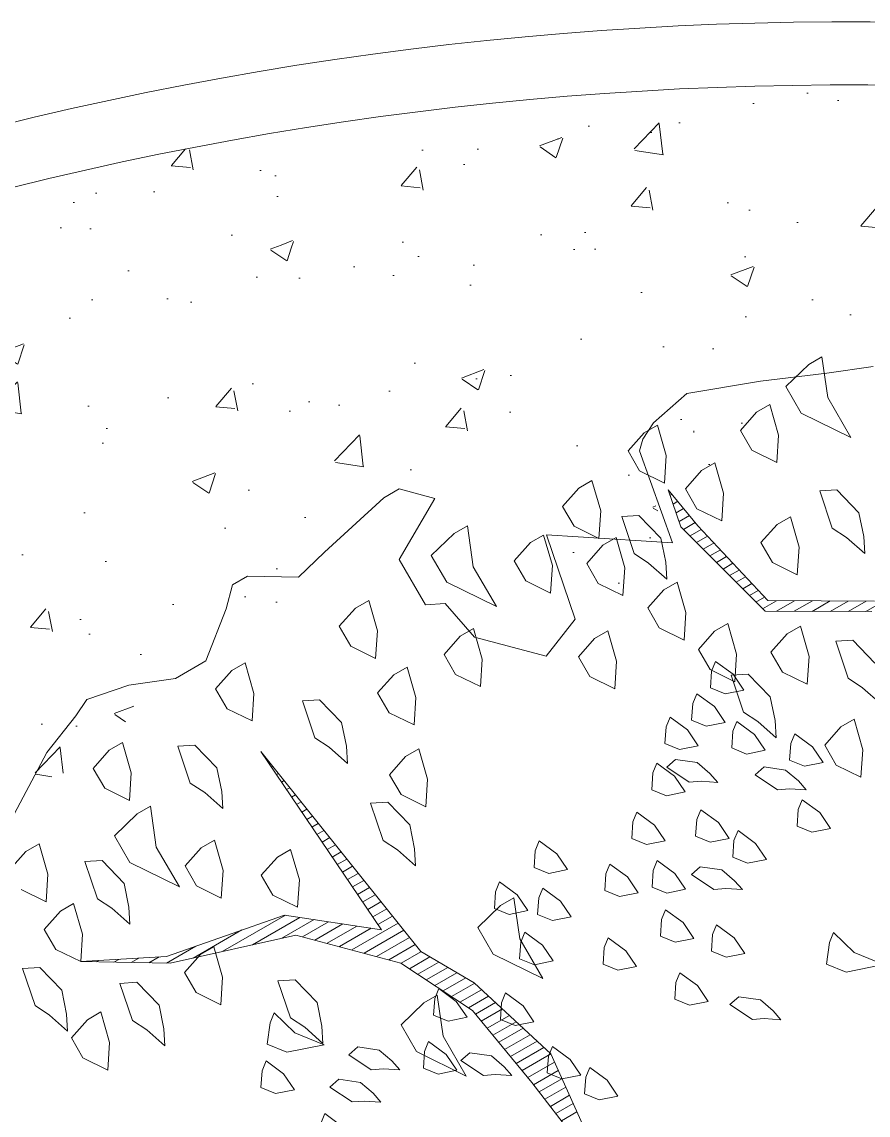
# Model space of a CAD drawing. Header units: metres. Extents: x 12093 to 20303, y 514 to 1412.
# Drawn here: x 19736.386 to 19737.728, y 700.021 to 701.755 of the extents above; entities that cross this region are included whole.
import ezdxf

# ---------------------------------------------------------------- set-up
doc = ezdxf.new("R2010")
doc.units = ezdxf.units.M
for name, color, linetype, lineweight in [('ARBOLES', 52, 'Continuous', 13), ('grass', 64, 'Continuous', 13), ('Layer2', 43, 'Continuous', 20)]:
    doc.layers.add(name, color=color, linetype=linetype, lineweight=lineweight)
pattern_1 = [(50, (19136.99335, 73.14804), (0.36436934, -0.03187817), [0.0381, -0.4191]), (355, (19136.99335, 73.14804), (-0.07048565, 0.38211329), [0.03048, -0.33528]), (100.451, (19137.0237, 73.1454), (0.293885, 0.35023338), [0.03238, -0.35618]), (46.1842, (19136.99335, 73.24964), (0.54215808, -0.08408466), [0.05715, -0.62865]), (96.6356, (19137.03853, 73.24264), (0.47480847, 0.4948511), [0.04857, -0.53427]), (351.184, (19136.99335, 73.24964), (0.4748092, 0.49485024), [0.04572, -0.50292]), (21, (19137.04415, 73.22424), (0.30322976, -0.20453104), [0.0381, -0.4191]), (326, (19137.04415, 73.22424), (0.12360406, 0.36837593), [0.03048, -0.33528]), (71.4514, (19137.06942, 73.2072), (0.42683298, 0.16384572), [0.03238, -0.35618]), (37.5, (19136.99335, 73.14804), (0.006177207, 0.169110078), [0, -0.331216, 0, -0.34036, 0, -0.33655]), (7.5, (19136.99335, 73.14804), (0.133639325, 0.20036115), [0, -0.194056, 0, -0.323596, 0, -0.12827]), (327.5, (19136.88007, 73.14804), (0.27118119, -0.011457488), [0, -0.127, 0, -0.39624, 0, -0.52578]), (317.5, (19136.82927, 73.14804), (0.29625836, 0.05085298), [0, -0.1651, 0, -0.263144, 0, -0.37338])]

# ---------------------------------------------------------------- blocks, each defined once
blk = doc.blocks.new('ghgfghgh')
at = {"layer": 'ARBOLES', "lineweight": 20}
for p, q in [((20001.1866, 665.105), (20001.2163, 665.0689)), ((20001.1992, 665.0679), (20001.1866, 665.105)), ((20001.1885, 665.0994), (20001.1904, 665.1004)), ((20001.1915, 665.0906), (20001.1962, 665.0934)), ((20001.1944, 665.0819), (20001.202, 665.0863)), ((20001.1974, 665.0732), (20001.2078, 665.0792)), ((20001.2834, 664.9835), (20001.1992, 665.0679)), ((20001.2018, 665.0653), (20001.2136, 665.0722)), ((20001.2084, 665.0587), (20001.2197, 665.0652)), ((20001.2163, 665.0689), (20001.2862, 664.994)), ((20001.215, 665.0521), (20001.226, 665.0585)), ((20001.2216, 665.0454), (20001.2324, 665.0517)), ((20001.2282, 665.0388), (20001.2387, 665.0449)), ((20001.2348, 665.0322), (20001.245, 665.0381)), ((20001.2414, 665.0256), (20001.2513, 665.0314)), ((20001.248, 665.019), (20001.2576, 665.0246)), ((20001.2546, 665.0124), (20001.264, 665.0178)), ((20001.2612, 665.0058), (20001.2703, 665.011)), ((20001.2677, 664.9991), (20001.2766, 665.0043)), ((20001.2743, 664.9925), (20001.2829, 664.9975)), ((20001.2809, 664.9859), (20001.2949, 664.9939)), ((20001.2862, 664.994), (20001.3928, 664.9935)), ((20001.2947, 664.9834), (20001.3128, 664.9939)), ((20001.3126, 664.9834), (20001.3307, 664.9938)), ((20001.3306, 664.9833), (20001.3486, 664.9937)), ((20001.3485, 664.9832), (20001.3665, 664.9936)), ((20001.3664, 664.9831), (20001.3844, 664.9935)), ((20001.3843, 664.983), (20001.3999, 664.992)), ((20001.39, 664.983), (20001.2834, 664.9835)), ((20000.7793, 664.8432), (20000.9392, 664.6429)), ((20000.9001, 664.6647), (20000.7793, 664.8432)), ((20000.7797, 664.8425), (20000.7798, 664.8425)), ((20000.7848, 664.835), (20000.7855, 664.8354)), ((20000.7899, 664.8275), (20000.7912, 664.8283)), ((20000.795, 664.82), (20000.7969, 664.8211)), ((20000.8, 664.8125), (20000.8026, 664.814)), ((20000.8051, 664.805), (20000.8083, 664.8068)), ((20000.8102, 664.7975), (20000.814, 664.7997)), ((20000.8152, 664.79), (20000.8197, 664.7926)), ((20000.8203, 664.7825), (20000.8254, 664.7854)), ((20000.8254, 664.775), (20000.8311, 664.7783)), ((20000.8305, 664.7675), (20000.8368, 664.7712)), ((20000.8355, 664.76), (20000.8425, 664.764)), ((20000.8406, 664.7525), (20000.8482, 664.7569)), ((20000.8457, 664.745), (20000.8539, 664.7498)), ((20000.8507, 664.7375), (20000.8596, 664.7426)), ((20000.8558, 664.73), (20000.8653, 664.7355)), ((20000.8609, 664.7225), (20000.871, 664.7284)), ((20000.866, 664.7151), (20000.8767, 664.7212)), ((20000.871, 664.7076), (20000.8824, 664.7141)), ((20000.8761, 664.7001), (20000.8881, 664.707)), ((20000.8812, 664.6926), (20000.8938, 664.6998)), ((20000.8863, 664.6851), (20000.8995, 664.6927)), ((20000.8913, 664.6776), (20000.9052, 664.6856)), ((20000.685, 664.638), (20000.8029, 664.6795)), ((20000.7415, 664.6432), (20000.804, 664.6793)), ((20000.771, 664.6498), (20000.8183, 664.6771)), ((20000.8005, 664.6564), (20000.8326, 664.6749)), ((20000.8029, 664.6795), (20000.9001, 664.6647)), ((20000.8209, 664.6578), (20000.8469, 664.6728)), ((20000.8333, 664.6545), (20000.8612, 664.6706)), ((20000.8703, 664.6446), (20000.9166, 664.6713)), ((20000.8964, 664.6701), (20000.9109, 664.6784)), ((20000.8144, 664.6595), (20000.6888, 664.6314)), ((20000.7119, 664.6365), (20000.7605, 664.6646)), ((20000.9193, 664.6314), (20000.8144, 664.6595)), ((20000.8456, 664.6512), (20000.8755, 664.6684)), ((20000.8579, 664.6479), (20000.8898, 664.6662)), ((20000.8826, 664.6413), (20000.9223, 664.6642)), ((20000.685, 664.6314), (20000.7143, 664.6483)), ((20000.8949, 664.6379), (20000.928, 664.657)), ((20000.9073, 664.6346), (20000.9337, 664.6499)), ((20000.5993, 664.6329), (20000.685, 664.638)), ((20000.6675, 664.6317), (20000.6776, 664.6376)), ((20000.9195, 664.6313), (20000.9394, 664.6428)), ((20000.9279, 664.6257), (20000.9484, 664.6376)), ((20000.9392, 664.6429), (20000.9927, 664.6118)), ((20000.6888, 664.6314), (20000.5993, 664.6329)), ((20000.6148, 664.6326), (20000.6171, 664.6339)), ((20000.6324, 664.6323), (20000.6373, 664.6351)), ((20000.6499, 664.632), (20000.6574, 664.6364)), ((20000.9909, 664.5841), (20000.9193, 664.6314)), ((20000.9363, 664.6202), (20000.9574, 664.6323)), ((20000.9448, 664.6146), (20000.9664, 664.6271)), ((20000.9532, 664.609), (20000.9754, 664.6218)), ((20000.9616, 664.6035), (20000.9844, 664.6166)), ((20000.97, 664.5979), (20000.9932, 664.6113)), ((20000.9784, 664.5923), (20001.0001, 664.6048)), ((20000.9927, 664.6118), (20001.0692, 664.5407)), ((20000.9869, 664.5868), (20001.007, 664.5984)), ((20001.0502, 664.512), (20000.9909, 664.5841)), ((20000.9939, 664.5804), (20001.0139, 664.592)), ((20000.9997, 664.5734), (20001.0209, 664.5856)), ((20001.0056, 664.5663), (20001.0278, 664.5791)), ((20001.0114, 664.5592), (20001.0347, 664.5727)), ((20001.0172, 664.5522), (20001.0416, 664.5663)), ((20001.023, 664.5451), (20001.0485, 664.5598)), ((20001.0288, 664.538), (20001.0555, 664.5534)), ((20001.0347, 664.531), (20001.0624, 664.547)), ((20001.0405, 664.5239), (20001.0692, 664.5405)), ((20001.0692, 664.5407), (20001.1009, 664.4703)), ((20001.0463, 664.5168), (20001.073, 664.5322)), ((20001.052, 664.5097), (20001.0767, 664.524)), ((20001.1546, 664.3773), (20001.0502, 664.512)), ((20001.0576, 664.5025), (20001.0804, 664.5157)), ((20001.0632, 664.4953), (20001.0842, 664.5074)), ((20001.0688, 664.4881), (20001.0879, 664.4992)), ((20001.0743, 664.4809), (20001.0916, 664.4909)), ((20001.0799, 664.4737), (20001.0954, 664.4826))]:
    blk.add_line(p, q, dxfattribs=at)
at = {"layer": 'grass'}
for p, q in [((20001.3403, 665.238), (20001.327, 665.2303)), ((20001.3462, 665.1971), (20001.3403, 665.238)), ((20001.327, 665.2303), (20001.3043, 665.2083)), ((20001.345, 665.2214), (20001.3915, 665.2281)), ((20001.2789, 665.2135), (20001.345, 665.2214)), ((20001.2053, 665.2013), (20001.2789, 665.2135)), ((20001.3043, 665.2083), (20001.3196, 665.1817)), ((20001.1718, 665.1719), (20001.2053, 665.2013)), ((20001.3692, 665.1572), (20001.3462, 665.1971)), ((20001.2882, 665.1902), (20001.2749, 665.1825)), ((20001.2969, 665.1597), (20001.2882, 665.1902)), ((20001.2749, 665.1825), (20001.2587, 665.1643)), ((20001.3196, 665.1817), (20001.3692, 665.1572)), ((20001.1626, 665.162), (20001.1465, 665.1438)), ((20001.1611, 665.1556), (20001.1718, 665.1719)), ((20001.1759, 665.1697), (20001.1626, 665.162)), ((20001.1846, 665.1392), (20001.1759, 665.1697)), ((20001.2587, 665.1643), (20001.2703, 665.1444)), ((20001.1579, 665.1437), (20001.1611, 665.1556)), ((20001.2951, 665.1321), (20001.2969, 665.1597)), ((20001.1465, 665.1438), (20001.158, 665.1239)), ((20001.1908, 665.0517), (20001.1579, 665.1437)), ((20001.2703, 665.1444), (20001.2951, 665.1321)), ((20001.1828, 665.1116), (20001.1846, 665.1392)), ((20001.2332, 665.1318), (20001.2199, 665.1242)), ((20001.2419, 665.1014), (20001.2332, 665.1318)), ((20001.158, 665.1239), (20001.1828, 665.1116)), ((20001.2199, 665.1242), (20001.2038, 665.106)), ((20001.1104, 665.1141), (20001.0971, 665.1065)), ((20001.1191, 665.0837), (20001.1104, 665.1141)), ((20000.843, 665.0426), (20000.9024, 665.097)), ((20000.9024, 665.097), (20000.9175, 665.1057)), ((20000.9175, 665.1057), (20000.9533, 665.0962)), ((20000.9533, 665.0962), (20000.9178, 665.0353)), ((20001.0971, 665.1065), (20001.081, 665.0883)), ((20001.2038, 665.106), (20001.2153, 665.086)), ((20001.2401, 665.0738), (20001.2419, 665.1014)), ((20001.3381, 665.1037), (20001.3552, 665.1048)), ((20001.3506, 665.0666), (20001.3381, 665.1037)), ((20001.3552, 665.1048), (20001.3772, 665.082)), ((20001.081, 665.0883), (20001.0925, 665.0684)), ((20001.2153, 665.086), (20001.2401, 665.0738)), ((20001.1173, 665.0561), (20001.1191, 665.0837)), ((20001.1401, 665.0781), (20001.1572, 665.0791)), ((20001.1526, 665.041), (20001.1401, 665.0781)), ((20001.1572, 665.0791), (20001.1792, 665.0564)), ((20001.3087, 665.0779), (20001.2954, 665.0702)), ((20001.3174, 665.0475), (20001.3087, 665.0779)), ((20001.3772, 665.082), (20001.3821, 665.0582)), ((20000.9859, 665.0688), (20000.9726, 665.0612)), ((20000.9918, 665.0279), (20000.9859, 665.0688)), ((20001.0925, 665.0684), (20001.1173, 665.0561)), ((20001.2954, 665.0702), (20001.2792, 665.052)), ((20001.3649, 665.0572), (20001.3506, 665.0666)), ((20000.9726, 665.0612), (20000.9498, 665.0392)), ((20001.0621, 665.0596), (20001.0488, 665.052)), ((20001.0708, 665.0292), (20001.0621, 665.0596)), ((20001.0651, 665.0598), (20001.0965, 665.0578)), ((20001.0936, 664.9754), (20001.0651, 665.0598)), ((20001.0965, 665.0578), (20001.1908, 665.0517)), ((20001.1345, 665.0571), (20001.1212, 665.0494)), ((20001.1432, 665.0267), (20001.1345, 665.0571)), ((20001.1792, 665.0564), (20001.1841, 665.0326)), ((20001.3831, 665.0411), (20001.3649, 665.0572)), ((20001.3821, 665.0582), (20001.3831, 665.0411)), ((20000.8171, 665.0175), (20000.843, 665.0426)), ((20001.0488, 665.052), (20001.0327, 665.0338)), ((20001.1212, 665.0494), (20001.1051, 665.0313)), ((20001.2792, 665.052), (20001.2908, 665.0321)), ((20001.3156, 665.0198), (20001.3174, 665.0475)), ((20000.9178, 665.0353), (20000.944, 664.9899)), ((20000.9178, 665.0353), (20000.9178, 665.0353)), ((20000.9498, 665.0392), (20000.9652, 665.0126)), ((20001.0327, 665.0338), (20001.0442, 665.0139)), ((20001.1051, 665.0313), (20001.1166, 665.0113)), ((20001.167, 665.0315), (20001.1526, 665.041)), ((20001.1851, 665.0154), (20001.167, 665.0315)), ((20001.1841, 665.0326), (20001.1851, 665.0154)), ((20001.2908, 665.0321), (20001.3156, 665.0198)), ((20001.0148, 664.988), (20000.9918, 665.0279)), ((20001.069, 665.0016), (20001.0708, 665.0292)), ((20001.1414, 664.9991), (20001.1432, 665.0267)), ((20000.7447, 664.9858), (20000.7511, 665.0097)), ((20000.7511, 665.0097), (20000.7662, 665.0184)), ((20000.7662, 665.0184), (20000.8171, 665.0175)), ((20000.9652, 665.0126), (20001.0148, 664.988)), ((20001.0442, 665.0139), (20001.069, 665.0016)), ((20001.1166, 665.0113), (20001.1414, 664.9991)), ((20001.1956, 665.0126), (20001.1823, 665.0049)), ((20001.2043, 664.9822), (20001.1956, 665.0126)), ((20001.1823, 665.0049), (20001.1662, 664.9868)), ((20000.8872, 664.9941), (20000.8739, 664.9864)), ((20000.8959, 664.9637), (20000.8872, 664.9941)), ((20000.944, 664.9899), (20000.9635, 664.9911)), ((20000.9635, 664.9911), (20000.9929, 664.9576)), ((20001.1662, 664.9868), (20001.1777, 664.9668)), ((20000.7243, 664.9337), (20000.7447, 664.9858)), ((20000.8739, 664.9864), (20000.8578, 664.9683)), ((20001.2025, 664.9546), (20001.2043, 664.9822)), ((20000.8578, 664.9683), (20000.8693, 664.9483)), ((20000.992, 664.966), (20000.9787, 664.9583)), ((20001.0007, 664.9356), (20000.992, 664.966)), ((20001.0645, 664.9385), (20001.0936, 664.9754)), ((20001.1777, 664.9668), (20001.2025, 664.9546)), ((20001.2463, 664.971), (20001.233, 664.9633)), ((20001.255, 664.9405), (20001.2463, 664.971)), ((20001.3187, 664.9684), (20001.3054, 664.9607)), ((20001.3274, 664.938), (20001.3187, 664.9684)), ((20000.8941, 664.9361), (20000.8959, 664.9637)), ((20000.9787, 664.9583), (20000.9626, 664.9402)), ((20000.9929, 664.9576), (20001.0645, 664.9385)), ((20001.113, 664.9561), (20001.0969, 664.9379)), ((20001.1263, 664.9638), (20001.113, 664.9561)), ((20001.135, 664.9333), (20001.1263, 664.9638)), ((20001.233, 664.9633), (20001.2169, 664.9451)), ((20001.3054, 664.9607), (20001.2893, 664.9426)), ((20001.354, 664.9533), (20001.3711, 664.9544)), ((20001.3711, 664.9544), (20001.3931, 664.9316)), ((20000.8693, 664.9483), (20000.8941, 664.9361)), ((20001.2169, 664.9451), (20001.2284, 664.9252)), ((20001.3665, 664.9163), (20001.354, 664.9533)), ((20000.6941, 664.9162), (20000.7243, 664.9337)), ((20000.9626, 664.9402), (20000.9741, 664.9202)), ((20000.999, 664.908), (20001.0007, 664.9356)), ((20001.0969, 664.9379), (20001.1084, 664.918)), ((20001.1332, 664.9057), (20001.135, 664.9333)), ((20001.234, 664.9332), (20001.23, 664.9234)), ((20001.2516, 664.9203), (20001.234, 664.9332)), ((20001.2532, 664.9129), (20001.255, 664.9405)), ((20001.2893, 664.9426), (20001.3008, 664.9226)), ((20001.3256, 664.9104), (20001.3274, 664.938)), ((20000.7503, 664.924), (20000.7342, 664.9058)), ((20000.7636, 664.9317), (20000.7503, 664.924)), ((20000.7723, 664.9012), (20000.7636, 664.9317)), ((20000.9255, 664.9276), (20000.9123, 664.9199)), ((20000.9343, 664.8972), (20000.9255, 664.9276)), ((20001.2284, 664.9252), (20001.2532, 664.9129)), ((20001.23, 664.9234), (20001.2289, 664.9067)), ((20001.3008, 664.9226), (20001.3256, 664.9104)), ((20000.6475, 664.9095), (20000.6941, 664.9162)), ((20000.9123, 664.9199), (20000.8961, 664.9018)), ((20000.9741, 664.9202), (20000.999, 664.908)), ((20001.1084, 664.918), (20001.1332, 664.9057)), ((20001.2494, 664.9195), (20001.2665, 664.9206)), ((20001.2619, 664.8825), (20001.2494, 664.9195)), ((20001.2623, 664.9045), (20001.2516, 664.9203)), ((20001.2665, 664.9206), (20001.2885, 664.8978)), ((20001.3808, 664.9068), (20001.3665, 664.9163)), ((20000.6053, 664.8952), (20000.6475, 664.9095)), ((20000.7342, 664.9058), (20000.7458, 664.8859)), ((20000.7706, 664.8736), (20000.7723, 664.9012)), ((20000.8961, 664.9018), (20000.9077, 664.8818)), ((20001.2151, 664.9009), (20001.2111, 664.8911)), ((20001.2327, 664.888), (20001.2151, 664.9009)), ((20001.2289, 664.9067), (20001.2436, 664.9007)), ((20001.2436, 664.9007), (20001.2623, 664.9045)), ((20001.399, 664.8907), (20001.3808, 664.9068)), ((20000.5946, 664.8789), (20000.6053, 664.8952)), ((20000.8209, 664.8938), (20000.8381, 664.8949)), ((20000.8335, 664.8567), (20000.8209, 664.8938)), ((20000.8381, 664.8949), (20000.8601, 664.8721)), ((20000.9325, 664.8696), (20000.9343, 664.8972)), ((20001.2111, 664.8911), (20001.21, 664.8744)), ((20001.2885, 664.8978), (20001.2934, 664.874)), ((20000.5655, 664.842), (20000.5946, 664.8789)), ((20000.7458, 664.8859), (20000.7706, 664.8736)), ((20000.9077, 664.8818), (20000.9325, 664.8696)), ((20001.1884, 664.8775), (20001.1844, 664.8677)), ((20001.206, 664.8646), (20001.1884, 664.8775)), ((20001.2434, 664.8722), (20001.2327, 664.888)), ((20001.2762, 664.873), (20001.2619, 664.8825)), ((20000.8601, 664.8721), (20000.865, 664.8483)), ((20001.1844, 664.8677), (20001.1833, 664.851)), ((20001.21, 664.8744), (20001.2247, 664.8684)), ((20001.2247, 664.8684), (20001.2434, 664.8722)), ((20001.2552, 664.8731), (20001.2512, 664.8633)), ((20001.2728, 664.8601), (20001.2552, 664.8731)), ((20001.2944, 664.8569), (20001.2762, 664.873)), ((20001.2934, 664.874), (20001.2944, 664.8569)), ((20001.3591, 664.8677), (20001.343, 664.8495)), ((20001.3724, 664.8753), (20001.3591, 664.8677)), ((20001.3811, 664.8449), (20001.3724, 664.8753)), ((20000.8478, 664.8473), (20000.8335, 664.8567)), ((20001.2167, 664.8488), (20001.206, 664.8646)), ((20001.2512, 664.8633), (20001.2501, 664.8466)), ((20001.2835, 664.8443), (20001.2728, 664.8601)), ((20001.3131, 664.8608), (20001.3091, 664.851)), ((20001.3307, 664.8479), (20001.3131, 664.8608)), ((20000.6279, 664.8444), (20000.6117, 664.8262)), ((20000.6411, 664.8521), (20000.6279, 664.8444)), ((20000.6499, 664.8216), (20000.6411, 664.8521)), ((20000.6964, 664.8485), (20000.7135, 664.8495)), ((20000.7089, 664.8114), (20000.6964, 664.8485)), ((20000.7135, 664.8495), (20000.7355, 664.8268)), ((20000.866, 664.8312), (20000.8478, 664.8473)), ((20000.865, 664.8483), (20000.866, 664.8312)), ((20000.9373, 664.8458), (20000.924, 664.8381)), ((20000.946, 664.8153), (20000.9373, 664.8458)), ((20001.1833, 664.851), (20001.198, 664.845)), ((20001.198, 664.845), (20001.2167, 664.8488)), ((20001.2501, 664.8466), (20001.2648, 664.8405)), ((20001.2648, 664.8405), (20001.2835, 664.8443)), ((20001.3091, 664.851), (20001.308, 664.8343)), ((20001.3414, 664.8321), (20001.3307, 664.8479)), ((20001.343, 664.8495), (20001.3545, 664.8295)), ((20001.3793, 664.8173), (20001.3811, 664.8449)), ((20000.5268, 664.7692), (20000.5655, 664.842)), ((20000.924, 664.8381), (20000.9079, 664.8199)), ((20001.1851, 664.8274), (20001.194, 664.8352)), ((20001.194, 664.8352), (20001.2156, 664.8321)), ((20001.308, 664.8343), (20001.3227, 664.8283)), ((20000.6117, 664.8262), (20000.6233, 664.8063)), ((20000.7355, 664.8268), (20000.7404, 664.803)), ((20001.1753, 664.8314), (20001.1712, 664.8216)), ((20001.1929, 664.8185), (20001.1753, 664.8314)), ((20001.2076, 664.8125), (20001.1851, 664.8274)), ((20001.2156, 664.8321), (20001.2283, 664.8212)), ((20001.2735, 664.8198), (20001.2824, 664.8276)), ((20001.2824, 664.8276), (20001.304, 664.8245)), ((20001.304, 664.8245), (20001.3167, 664.8136)), ((20001.3227, 664.8283), (20001.3414, 664.8321)), ((20001.3545, 664.8295), (20001.3793, 664.8173)), ((20000.6481, 664.794), (20000.6499, 664.8216)), ((20000.9079, 664.8199), (20000.9195, 664.8)), ((20000.9443, 664.7877), (20000.946, 664.8153)), ((20001.1712, 664.8216), (20001.1701, 664.8049)), ((20001.2035, 664.8027), (20001.1929, 664.8185)), ((20001.2194, 664.8134), (20001.2076, 664.8125)), ((20001.2361, 664.8122), (20001.2194, 664.8134)), ((20001.2283, 664.8212), (20001.2361, 664.8122)), ((20001.296, 664.8049), (20001.2735, 664.8198)), ((20001.3167, 664.8136), (20001.3245, 664.8047)), ((20000.6233, 664.8063), (20000.6481, 664.794)), ((20000.7233, 664.802), (20000.7089, 664.8114)), ((20000.7414, 664.7859), (20000.7233, 664.802)), ((20000.7404, 664.803), (20000.7414, 664.7859)), ((20001.1701, 664.8049), (20001.1848, 664.7989)), ((20001.1848, 664.7989), (20001.2035, 664.8027)), ((20001.3078, 664.8058), (20001.296, 664.8049)), ((20001.3245, 664.8047), (20001.3078, 664.8058)), ((20000.889, 664.7913), (20000.9062, 664.7923)), ((20000.9016, 664.7542), (20000.889, 664.7913)), ((20000.9062, 664.7923), (20000.9282, 664.7696)), ((20000.9195, 664.8), (20000.9443, 664.7877)), ((20001.3205, 664.7949), (20001.3165, 664.7851)), ((20001.3381, 664.782), (20001.3205, 664.7949)), ((20000.6558, 664.7807), (20000.633, 664.7587)), ((20000.669, 664.7884), (20000.6558, 664.7807)), ((20000.6749, 664.7475), (20000.669, 664.7884)), ((20001.1552, 664.7824), (20001.1512, 664.7726)), ((20001.1728, 664.7695), (20001.1552, 664.7824)), ((20001.2191, 664.7848), (20001.2151, 664.775)), ((20001.2367, 664.7719), (20001.2191, 664.7848)), ((20001.3165, 664.7851), (20001.3154, 664.7684)), ((20001.3488, 664.7662), (20001.3381, 664.782)), ((20000.9282, 664.7696), (20000.933, 664.7458)), ((20001.1512, 664.7726), (20001.1501, 664.7559)), ((20001.1835, 664.7536), (20001.1728, 664.7695)), ((20001.2151, 664.775), (20001.214, 664.7583)), ((20001.2474, 664.7561), (20001.2367, 664.7719)), ((20001.3154, 664.7684), (20001.3301, 664.7624)), ((20000.633, 664.7587), (20000.6483, 664.7321)), ((20001.214, 664.7583), (20001.2287, 664.7523)), ((20001.2564, 664.7639), (20001.2523, 664.7541)), ((20001.274, 664.751), (20001.2564, 664.7639)), ((20001.3301, 664.7624), (20001.3488, 664.7662)), ((20000.5578, 664.7508), (20000.5445, 664.7431)), ((20000.5665, 664.7203), (20000.5578, 664.7508)), ((20000.698, 664.7076), (20000.6749, 664.7475)), ((20000.7197, 664.7467), (20000.7036, 664.7286)), ((20000.733, 664.7544), (20000.7197, 664.7467)), ((20000.7417, 664.724), (20000.733, 664.7544)), ((20000.9159, 664.7447), (20000.9016, 664.7542)), ((20001.0577, 664.7536), (20001.0537, 664.7438)), ((20001.0753, 664.7407), (20001.0577, 664.7536)), ((20001.1501, 664.7559), (20001.1648, 664.7499)), ((20001.1648, 664.7499), (20001.1835, 664.7536)), ((20001.2287, 664.7523), (20001.2474, 664.7561)), ((20001.2523, 664.7541), (20001.2512, 664.7374)), ((20001.2847, 664.7352), (20001.274, 664.751)), ((20000.5445, 664.7431), (20000.5284, 664.7249)), ((20000.7959, 664.7375), (20000.7798, 664.7194)), ((20000.8092, 664.7452), (20000.7959, 664.7375)), ((20000.8179, 664.7148), (20000.8092, 664.7452)), ((20000.9341, 664.7286), (20000.9159, 664.7447)), ((20000.933, 664.7458), (20000.9341, 664.7286)), ((20001.0537, 664.7438), (20001.0525, 664.7271)), ((20001.086, 664.7249), (20001.0753, 664.7407)), ((20001.2512, 664.7374), (20001.2659, 664.7314)), ((20001.2659, 664.7314), (20001.2847, 664.7352)), ((20000.6036, 664.7329), (20000.6207, 664.7339)), ((20000.6161, 664.6958), (20000.6036, 664.7329)), ((20000.6207, 664.7339), (20000.6427, 664.7111)), ((20000.6483, 664.7321), (20000.698, 664.7076)), ((20000.7036, 664.7286), (20000.7151, 664.7086)), ((20000.7399, 664.6963), (20000.7417, 664.724)), ((20001.0525, 664.7271), (20001.0672, 664.7211)), ((20001.0672, 664.7211), (20001.086, 664.7249)), ((20001.1283, 664.7305), (20001.1243, 664.7207)), ((20001.1459, 664.7176), (20001.1283, 664.7305)), ((20001.1715, 664.7242), (20001.1704, 664.7075)), ((20001.1755, 664.734), (20001.1715, 664.7242)), ((20001.1931, 664.7211), (20001.1755, 664.734)), ((20001.2098, 664.72), (20001.2187, 664.7278)), ((20001.2187, 664.7278), (20001.2403, 664.7247)), ((20001.2403, 664.7247), (20001.253, 664.7138)), ((20000.5647, 664.6927), (20000.5665, 664.7203)), ((20000.7798, 664.7194), (20000.7913, 664.6994)), ((20000.8162, 664.6872), (20000.8179, 664.7148)), ((20001.1243, 664.7207), (20001.1232, 664.704)), ((20001.1566, 664.7017), (20001.1459, 664.7176)), ((20001.2038, 664.7053), (20001.1931, 664.7211)), ((20001.2323, 664.7051), (20001.2098, 664.72)), ((20001.253, 664.7138), (20001.2608, 664.7049)), ((20000.5399, 664.705), (20000.5647, 664.6927)), ((20000.6427, 664.7111), (20000.6476, 664.6874)), ((20000.7151, 664.7086), (20000.7399, 664.6963)), ((20001.014, 664.7028), (20001.0129, 664.6861)), ((20001.018, 664.7126), (20001.014, 664.7028)), ((20001.0356, 664.6997), (20001.018, 664.7126)), ((20001.0612, 664.7064), (20001.0572, 664.6966)), ((20001.0788, 664.6935), (20001.0612, 664.7064)), ((20001.1232, 664.704), (20001.1379, 664.6979)), ((20001.1704, 664.7075), (20001.1851, 664.7015)), ((20001.1851, 664.7015), (20001.2038, 664.7053)), ((20001.2441, 664.706), (20001.2323, 664.7051)), ((20001.2608, 664.7049), (20001.2441, 664.706)), ((20000.6305, 664.6863), (20000.6161, 664.6958)), ((20000.7913, 664.6994), (20000.8162, 664.6872)), ((20001.0323, 664.6967), (20001.019, 664.689)), ((20001.0382, 664.6558), (20001.0323, 664.6967)), ((20001.0463, 664.6839), (20001.0356, 664.6997)), ((20001.0572, 664.6966), (20001.0561, 664.6799)), ((20001.0895, 664.6777), (20001.0788, 664.6935)), ((20001.1379, 664.6979), (20001.1566, 664.7017)), ((20000.5791, 664.6832), (20000.5629, 664.6651)), ((20000.5923, 664.6909), (20000.5791, 664.6832)), ((20000.6011, 664.6605), (20000.5923, 664.6909)), ((20000.6486, 664.6702), (20000.6305, 664.6863)), ((20000.6476, 664.6874), (20000.6486, 664.6702)), ((20001.019, 664.689), (20000.9962, 664.667)), ((20001.0129, 664.6861), (20001.0276, 664.6801)), ((20001.0276, 664.6801), (20001.0463, 664.6839)), ((20001.184, 664.6848), (20001.18, 664.675)), ((20001.2016, 664.6719), (20001.184, 664.6848)), ((20001.0561, 664.6799), (20001.0708, 664.6739)), ((20001.0708, 664.6739), (20001.0895, 664.6777)), ((20001.18, 664.675), (20001.1789, 664.6583)), ((20001.2123, 664.6561), (20001.2016, 664.6719)), ((20001.235, 664.6697), (20001.231, 664.6599)), ((20001.2526, 664.6568), (20001.235, 664.6697)), ((20000.5629, 664.6651), (20000.5745, 664.6451)), ((20000.5993, 664.6329), (20000.6011, 664.6605)), ((20000.9962, 664.667), (20001.0116, 664.6404)), ((20001.0432, 664.6623), (20001.0392, 664.6525)), ((20001.0608, 664.6494), (20001.0432, 664.6623)), ((20001.231, 664.6599), (20001.2299, 664.6432)), ((20001.3519, 664.6619), (20001.3479, 664.6521)), ((20001.3724, 664.6421), (20001.3519, 664.6619)), ((20000.7325, 664.6477), (20000.7192, 664.6401)), ((20000.7412, 664.6173), (20000.7325, 664.6477)), ((20001.0392, 664.6525), (20001.0381, 664.6358)), ((20001.0612, 664.6159), (20001.0382, 664.6558)), ((20001.0715, 664.6336), (20001.0608, 664.6494)), ((20001.1267, 664.6567), (20001.1227, 664.6469)), ((20001.1443, 664.6438), (20001.1267, 664.6567)), ((20001.1789, 664.6583), (20001.1936, 664.6523)), ((20001.1936, 664.6523), (20001.2123, 664.6561)), ((20001.2633, 664.641), (20001.2526, 664.6568)), ((20001.3479, 664.6521), (20001.3448, 664.6305)), ((20000.5745, 664.6451), (20000.5993, 664.6329)), ((20000.7192, 664.6401), (20000.7031, 664.6219)), ((20001.0116, 664.6404), (20001.0612, 664.6159)), ((20001.1227, 664.6469), (20001.1216, 664.6302)), ((20001.155, 664.628), (20001.1443, 664.6438)), ((20001.2299, 664.6432), (20001.2446, 664.6372)), ((20001.2446, 664.6372), (20001.2633, 664.641)), ((20001.4019, 664.6301), (20001.3724, 664.6421)), ((20000.5412, 664.6259), (20000.5584, 664.627)), ((20000.5538, 664.5889), (20000.5412, 664.6259)), ((20000.5584, 664.627), (20000.5804, 664.6042)), ((20001.0381, 664.6358), (20001.0528, 664.6298)), ((20001.0528, 664.6298), (20001.0715, 664.6336)), ((20001.1216, 664.6302), (20001.1363, 664.6242)), ((20001.1363, 664.6242), (20001.155, 664.628)), ((20001.3448, 664.6305), (20001.3644, 664.6225)), ((20001.3644, 664.6225), (20001.4019, 664.6301)), ((20000.7031, 664.6219), (20000.7146, 664.6019)), ((20000.7395, 664.5897), (20000.7412, 664.6173)), ((20000.7965, 664.6137), (20000.8136, 664.6148)), ((20000.8136, 664.6148), (20000.8356, 664.592)), ((20001.1983, 664.6218), (20001.1942, 664.612)), ((20001.2159, 664.6089), (20001.1983, 664.6218)), ((20000.5804, 664.6042), (20000.5852, 664.5804)), ((20000.6384, 664.6111), (20000.6556, 664.6122)), ((20000.651, 664.574), (20000.6384, 664.6111)), ((20000.6556, 664.6122), (20000.6776, 664.5894)), ((20000.809, 664.5767), (20000.7965, 664.6137)), ((20000.9572, 664.6059), (20000.9532, 664.5961)), ((20000.9748, 664.593), (20000.9572, 664.6059)), ((20001.1942, 664.612), (20001.1931, 664.5953)), ((20001.2266, 664.5931), (20001.2159, 664.6089)), ((20000.7146, 664.6019), (20000.7395, 664.5897)), ((20000.9556, 664.5992), (20000.9423, 664.5915)), ((20000.9532, 664.5961), (20000.9521, 664.5794)), ((20000.9615, 664.5583), (20000.9556, 664.5992)), ((20000.9855, 664.5772), (20000.9748, 664.593)), ((20001.0241, 664.6015), (20001.0201, 664.5917)), ((20001.0417, 664.5886), (20001.0241, 664.6015)), ((20001.1931, 664.5953), (20001.2078, 664.5893)), ((20001.2078, 664.5893), (20001.2266, 664.5931)), ((20001.2482, 664.5899), (20001.2571, 664.5977)), ((20001.2571, 664.5977), (20001.2787, 664.5946)), ((20001.2787, 664.5946), (20001.2914, 664.5837)), ((20000.5681, 664.5794), (20000.5538, 664.5889)), ((20000.6195, 664.5825), (20000.6062, 664.5748)), ((20000.6282, 664.552), (20000.6195, 664.5825)), ((20000.6776, 664.5894), (20000.6824, 664.5656)), ((20000.8356, 664.592), (20000.8405, 664.5682)), ((20000.9423, 664.5915), (20000.9195, 664.5695)), ((20001.0201, 664.5917), (20001.0189, 664.575)), ((20001.0524, 664.5727), (20001.0417, 664.5886)), ((20001.2707, 664.575), (20001.2482, 664.5899)), ((20001.2914, 664.5837), (20001.2992, 664.5748)), ((20000.5863, 664.5633), (20000.5681, 664.5794)), ((20000.5852, 664.5804), (20000.5863, 664.5633)), ((20000.6062, 664.5748), (20000.5901, 664.5566)), ((20000.6653, 664.5646), (20000.651, 664.574)), ((20000.7888, 664.5718), (20000.7857, 664.5502)), ((20000.7928, 664.5816), (20000.7888, 664.5718)), ((20000.8133, 664.5618), (20000.7928, 664.5816)), ((20000.8234, 664.5672), (20000.809, 664.5767)), ((20000.9521, 664.5794), (20000.9668, 664.5734)), ((20000.9668, 664.5734), (20000.9855, 664.5772)), ((20001.0189, 664.575), (20001.0337, 664.5689)), ((20001.0337, 664.5689), (20001.0524, 664.5727)), ((20001.2825, 664.5759), (20001.2707, 664.575)), ((20001.2992, 664.5748), (20001.2825, 664.5759)), ((20000.6835, 664.5485), (20000.6653, 664.5646)), ((20000.6824, 664.5656), (20000.6835, 664.5485)), ((20000.8428, 664.5497), (20000.8133, 664.5618)), ((20000.8415, 664.5511), (20000.8234, 664.5672)), ((20000.8405, 664.5682), (20000.8415, 664.5511)), ((20000.9195, 664.5695), (20000.9349, 664.5429)), ((20000.5901, 664.5566), (20000.6016, 664.5367)), ((20000.6264, 664.5244), (20000.6282, 664.552)), ((20000.7857, 664.5502), (20000.8053, 664.5422)), ((20000.8053, 664.5422), (20000.8428, 664.5497)), ((20000.947, 664.5529), (20000.943, 664.5431)), ((20000.9646, 664.54), (20000.947, 664.5529)), ((20000.9845, 664.5184), (20000.9615, 664.5583)), ((20000.8673, 664.5397), (20000.8762, 664.5475)), ((20000.8898, 664.5248), (20000.8673, 664.5397)), ((20000.8762, 664.5475), (20000.8978, 664.5444)), ((20000.8978, 664.5444), (20000.9105, 664.5335)), ((20000.9349, 664.5429), (20000.9845, 664.5184)), ((20000.943, 664.5431), (20000.9419, 664.5264)), ((20000.9753, 664.5242), (20000.9646, 664.54)), ((20000.9793, 664.534), (20000.9882, 664.5418)), ((20000.9882, 664.5418), (20001.0098, 664.5386)), ((20001.0098, 664.5386), (20001.0225, 664.5277)), ((20001.0669, 664.5382), (20001.0657, 664.5215)), ((20001.0709, 664.548), (20001.0669, 664.5382)), ((20001.0885, 664.5351), (20001.0709, 664.548)), ((20000.6016, 664.5367), (20000.6264, 664.5244)), ((20000.7846, 664.5335), (20000.7806, 664.5237)), ((20000.8022, 664.5205), (20000.7846, 664.5335)), ((20000.9105, 664.5335), (20000.9183, 664.5246)), ((20001.0018, 664.519), (20000.9793, 664.534)), ((20001.0225, 664.5277), (20001.0303, 664.5188)), ((20001.0992, 664.5193), (20001.0885, 664.5351)), ((20000.7806, 664.5237), (20000.7795, 664.507)), ((20000.8129, 664.5047), (20000.8022, 664.5205)), ((20000.9016, 664.5257), (20000.8898, 664.5248)), ((20000.9183, 664.5246), (20000.9016, 664.5257)), ((20000.9419, 664.5264), (20000.9566, 664.5204)), ((20000.9566, 664.5204), (20000.9753, 664.5242)), ((20001.0136, 664.5199), (20001.0018, 664.519)), ((20001.0303, 664.5188), (20001.0136, 664.5199)), ((20001.0657, 664.5215), (20001.0804, 664.5155)), ((20001.0804, 664.5155), (20001.0992, 664.5193)), ((20001.1041, 664.5173), (20001.1029, 664.5006)), ((20001.1081, 664.5271), (20001.1041, 664.5173)), ((20001.1257, 664.5142), (20001.1081, 664.5271)), ((20000.7795, 664.507), (20000.7942, 664.5009)), ((20000.8483, 664.5074), (20000.8572, 664.5152)), ((20000.8708, 664.4925), (20000.8483, 664.5074)), ((20000.8572, 664.5152), (20000.8789, 664.5121)), ((20000.8789, 664.5121), (20000.8916, 664.5012)), ((20001.1364, 664.4984), (20001.1257, 664.5142)), ((20000.7942, 664.5009), (20000.8129, 664.5047)), ((20000.8916, 664.5012), (20000.8994, 664.4923)), ((20001.1029, 664.5006), (20001.1177, 664.4946)), ((20001.1177, 664.4946), (20001.1364, 664.4984)), ((20000.8826, 664.4934), (20000.8708, 664.4925)), ((20000.8994, 664.4923), (20000.8826, 664.4934)), ((20000.8432, 664.4809), (20000.8392, 664.4711)), ((20000.8608, 664.468), (20000.8432, 664.4809))]:
    blk.add_line(p, q, dxfattribs=at)

msp = doc.modelspace()

# ---------------------------------------------------------------- hatches: boundary and pattern name
at = {"layer": 'grass'}
h = msp.add_hatch(dxfattribs=at)
h.set_pattern_fill('AR-CONC', color=256, scale=0.002, style=0)
h.set_pattern_definition(pattern_1)
h.paths.add_polyline_path([(19738.1049, 701.6364, 0.072185), (19736.4452, 701.5132), (19737.5002, 701.1775), (19737.5265, 701.2072), (19737.5335, 701.2112), (19737.5412, 701.2229), (19737.5942, 701.2695), (19737.711, 701.2889), (19737.7666, 701.2955), (19737.7873, 701.3156), (19737.8084, 701.3277), (19737.8122, 701.301), (19737.8157, 701.3014), (19737.8896, 701.312), (19737.9394, 701.3088), (19737.9994, 701.3435), (19738.0783, 701.373), (19738.0859, 701.3731)])
h = msp.add_hatch(dxfattribs=at)
h.set_pattern_fill('AR-CONC', color=256, scale=0.002, style=0)
h.set_pattern_definition(pattern_1)
h.paths.add_polyline_path([(19736.4452, 701.5132, 0.016253), (19736.0804, 701.4198), (19736.0706, 700.5325), (19736.3718, 700.4466), (19736.388, 700.4771), (19736.3963, 700.5459), (19736.5181, 700.5842), (19736.5795, 700.6996), (19736.6256, 700.7583), (19736.6427, 700.7841), (19736.7096, 700.8067), (19736.7834, 700.8174), (19736.8314, 700.8451), (19736.8637, 700.9277), (19736.8738, 700.9656), (19736.8978, 700.9794), (19736.9786, 700.9781), (19737.0197, 701.0178), (19737.1138, 701.1041), (19737.1378, 701.118), (19737.1946, 701.1028), (19737.1383, 701.0063), (19737.1799, 700.9343), (19737.2108, 700.9361), (19737.2492, 700.8924), (19737.256, 700.8963), (19737.26, 700.8824), (19737.371, 700.8526), (19737.4171, 700.9113), (19737.3718, 701.0451), (19737.4217, 701.0419), (19737.4534, 701.0399), (19737.4154, 701.0587), (19737.3971, 701.0903), (19737.4226, 701.1191), (19737.4437, 701.1313), (19737.4575, 701.083), (19737.4548, 701.0398), (19737.4775, 701.0383), (19737.4819, 701.0408), (19737.4827, 701.038), (19737.5035, 701.0366), (19737.4908, 701.0741), (19737.518, 701.0757), (19737.5529, 701.0396), (19737.5542, 701.0334), (19737.5712, 701.0323), (19737.5326, 701.1401), (19737.5192, 701.1467), (19737.5017, 701.177)])
h.paths.add_polyline_path([(19737.189, 701.0123), (19737.2251, 701.0472), (19737.2462, 701.0594), (19737.2555, 700.9945), (19737.2921, 700.9312), (19737.2134, 700.9702)], flags=16)
h.paths.add_polyline_path([(19737.3205, 701.0039), (19737.346, 701.0327), (19737.3671, 701.0449), (19737.3809, 700.9966), (19737.3781, 700.9528), (19737.3387, 700.9722)], flags=16)

# ---------------------------------------------------------------- linework, layer by layer
at = {"layer": 'Layer2'}
for radius, start, end in [(5.5636, 80.7832, 121.0043), (5.4636, 80.8444, 120.9466)]:
    msp.add_arc((19737.6942, 696.1917), radius, start, end, dxfattribs=at)

# ---------------------------------------------------------------- block references
at = {"layer": 'grass', "xscale": 1.586003757394792, "yscale": 1.586003757394792, "zscale": 1.586003757394792}
msp.add_blockref('ghgfghgh', (-11984.5464, -353.8459), dxfattribs=at)

doc.saveas('drawing.dxf')
